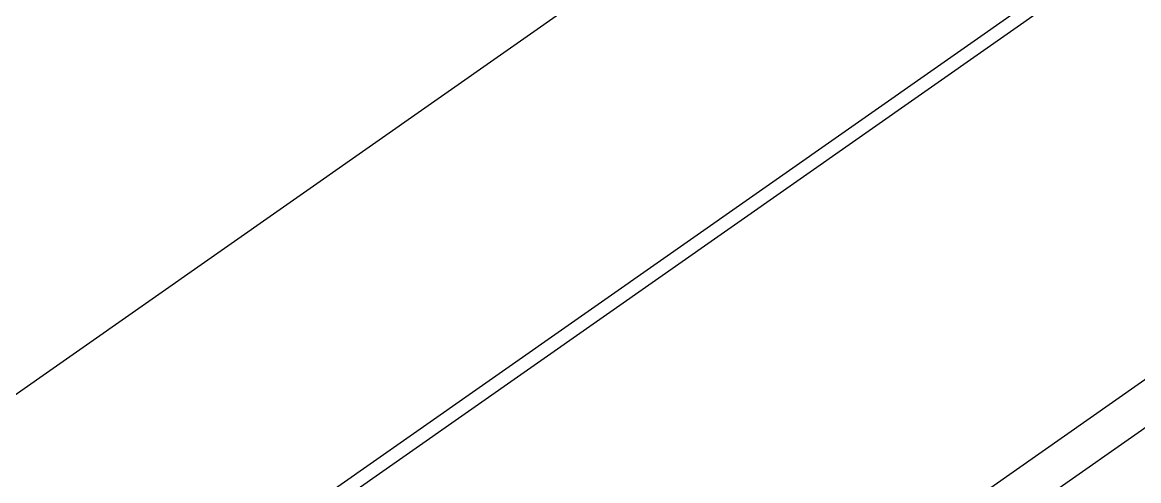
# Model space of a CAD drawing. Header units: millimetres. Extents: x 152904052 to 153933663, y 538271515 to 539240469.
# Drawn here: x 153459585.1 to 153459850.5, y 538574839.3 to 538574948.2 of the extents above; entities that cross this region are included whole.
import ezdxf

# ---------------------------------------------------------------- set-up
doc = ezdxf.new("R2010")
doc.units = ezdxf.units.MM
doc.layers.add('POWR', color=5, linetype='Continuous')

msp = doc.modelspace()

# ---------------------------------------------------------------- linework, layer by layer
at = {"layer": 'POWR', "color": 7}
for p, q in [((153459866.77, 538575058.12), (153459022.22, 538574466.76)), ((153459902.27, 538575007.41), (153459057.73, 538574416.05)), ((153459904.05, 538575004.87), (153459059.5, 538574413.51)), ((153459954.25, 538574934.92), (153459644.82, 538574718.25)), ((153459661.46, 538574718.54), (153459882.63, 538574873.41))]:
    msp.add_line(p, q, dxfattribs=at)

doc.saveas('drawing.dxf')
